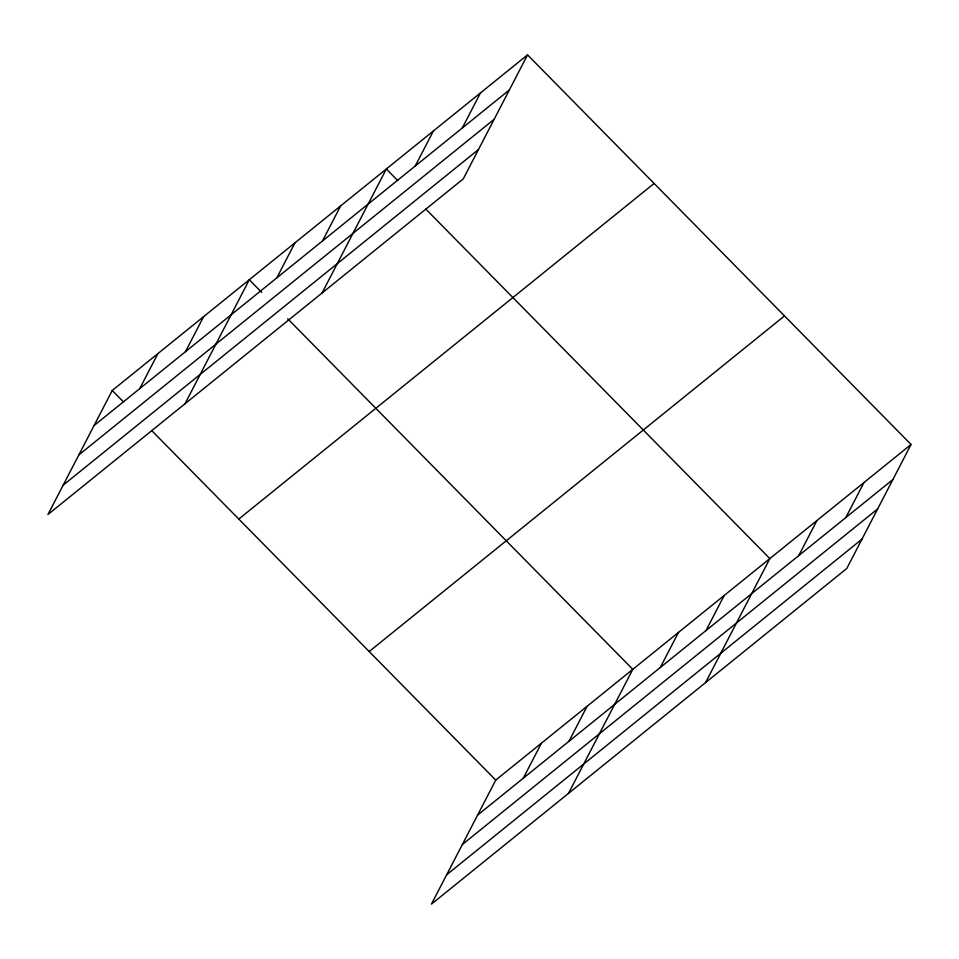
<?xml version="1.0" encoding="UTF-8"?>
<svg xmlns="http://www.w3.org/2000/svg" width="959" height="959" viewBox="0 0 959 959"><rect width="100%" height="100%" fill="white"/><g stroke="black" fill="none" stroke-linecap="round" stroke-linejoin="round"><path stroke-width="1.44" d="M527.546 54.879L112.239 390.493L47.95 514.515L463.257 178.901L527.546 54.879L911.05 444.485L846.761 568.507L431.454 904.121L495.743 780.099L911.05 444.485M139.75 388.635L157.923 353.571M185.435 351.713L203.608 316.662M185.003 403.763L249.292 279.74L261.735 292.387M276.803 277.882L294.964 242.831M322.476 240.973L340.649 205.909M322.056 293.01L386.333 168.988L397.745 180.58M415.235 166.015L433.408 130.951M462.298 127.979L480.471 92.915M523.254 778.24L541.427 743.177M568.939 741.319L587.112 706.268M568.507 793.369L632.796 669.346L287.664 318.736M660.307 667.488L678.481 632.425M705.992 630.566L724.165 595.515M705.56 682.616L769.849 558.594L425.76 209.038M798.739 555.621L816.912 520.557M845.814 517.584L863.987 482.521M94.066 425.556L509.373 89.942M78.842 454.914L494.149 119.3M63.162 485.158L478.469 149.544M238.791 519.059L654.098 183.457M369.191 651.533L784.498 315.919M477.57 815.15L892.877 479.548M462.358 844.507L877.665 508.905M446.678 874.764L861.985 539.15M112.239 390.493L123.651 402.085M151.654 430.543L495.743 780.099"/></g></svg>
